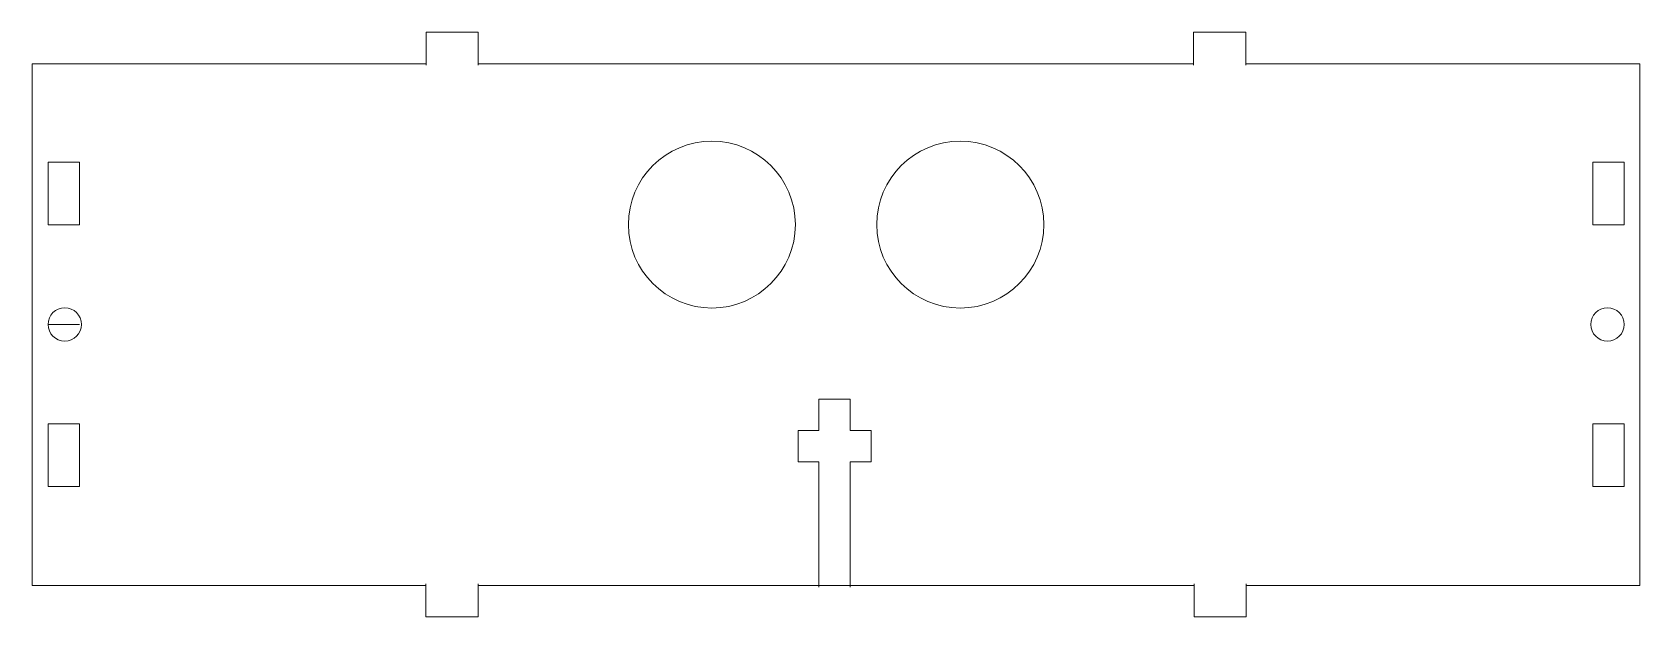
# Paper-space layout 'Page 1' of a CAD drawing. Header units: millimetres. Extents: x 53 to 207, y 78 to 134.
import ezdxf

# ---------------------------------------------------------------- set-up
doc = ezdxf.new("R2010")
doc.units = ezdxf.units.MM
doc.linetypes.add('LT_0', pattern=[0])
doc.layers.add('Default', color=7, linetype='Continuous')

psp = doc.layouts.new('Page 1')

# ---------------------------------------------------------------- linework, layer by layer
at = {"layer": 'Default', "color": 18, "linetype": 'LT_0', "lineweight": 15, "ltscale": 0.5, "true_color": 0x000000, "transparency": 33554687}
for p, q in [((91.12, 130.91), (91.12, 133.94)), ((91.12, 133.94), (96.12, 133.94)), ((96.12, 133.94), (96.12, 130.91)), ((164.64, 130.91), (164.64, 133.94)), ((164.64, 133.94), (169.64, 133.94)), ((169.64, 133.94), (169.64, 130.91)), ((53.39, 80.91), (53.39, 130.91)), ((53.39, 130.91), (91.12, 130.91)), ((91.12, 130.77), (91.12, 130.91)), ((96.12, 130.91), (96.12, 130.77)), ((96.12, 130.91), (164.64, 130.91)), ((164.64, 130.77), (164.64, 130.91)), ((169.64, 130.91), (169.64, 130.77)), ((169.64, 130.91), (207.39, 130.91)), ((207.39, 130.91), (207.39, 80.91)), ((57.91, 115.49), (57.91, 121.49)), ((205.89, 115.49), (205.89, 121.49)), ((54.91, 115.49), (57.91, 115.49)), ((202.89, 115.49), (205.89, 115.49)), ((54.91, 105.93), (57.91, 105.93)), ((128.75, 95.77), (128.75, 98.77)), ((128.75, 98.77), (131.75, 98.77)), ((131.75, 98.77), (131.75, 95.77)), ((57.91, 90.41), (57.91, 96.41)), ((126.75, 92.77), (126.75, 95.77)), ((126.75, 95.77), (128.75, 95.77)), ((131.75, 95.77), (133.75, 95.77)), ((133.75, 95.77), (133.75, 92.77)), ((205.89, 90.41), (205.89, 96.41)), ((128.75, 92.77), (126.75, 92.77)), ((128.75, 80.77), (128.75, 92.77)), ((133.75, 92.77), (131.75, 92.77)), ((54.91, 90.41), (57.91, 90.41)), ((202.89, 90.41), (205.89, 90.41)), ((91.1, 80.91), (53.39, 80.91)), ((91.1, 81.08), (91.1, 80.91)), ((91.1, 80.91), (91.1, 77.91)), ((96.1, 80.91), (96.1, 81.08)), ((96.1, 77.91), (96.1, 80.91)), ((164.69, 80.91), (96.1, 80.91)), ((164.69, 81.08), (164.69, 80.91)), ((164.69, 80.91), (164.69, 77.91)), ((169.69, 80.91), (169.69, 81.08)), ((169.69, 77.91), (169.69, 80.91)), ((207.39, 80.91), (169.69, 80.91)), ((91.1, 77.91), (96.1, 77.91)), ((164.69, 77.91), (169.69, 77.91))]:
    psp.add_line(p, q, dxfattribs=at)
at = {"layer": 'Default', "color": 18, "linetype": 'LT_0', "lineweight": 15, "true_color": 0x000000}
for points in [[(110.5, 115.5), (110.5, 119.91), (114.09, 123.5), (118.5, 123.5)], [(118.5, 123.5), (122.91, 123.5), (126.5, 119.91), (126.5, 115.5)], [(134.29, 115.5), (134.29, 119.91), (137.88, 123.5), (142.29, 123.5)], [(142.29, 123.5), (146.71, 123.5), (150.29, 119.91), (150.29, 115.5)], [(57.91, 121.49), (57.91, 121.49), (54.91, 121.49), (54.91, 121.49)], [(54.91, 121.49), (54.91, 121.49), (54.91, 115.49), (54.91, 115.49)], [(205.89, 121.49), (205.89, 121.49), (202.89, 121.49), (202.89, 121.49)], [(202.89, 121.49), (202.89, 121.49), (202.89, 115.49), (202.89, 115.49)], [(118.5, 107.5), (114.09, 107.5), (110.5, 111.09), (110.5, 115.5)], [(126.5, 115.5), (126.5, 111.09), (122.91, 107.5), (118.5, 107.5)], [(142.29, 107.5), (137.88, 107.5), (134.29, 111.09), (134.29, 115.5)], [(150.29, 115.5), (150.29, 111.09), (146.71, 107.5), (142.29, 107.5)], [(54.91, 105.93), (54.91, 106.81), (55.63, 107.53), (56.51, 107.53)], [(56.51, 107.53), (57.4, 107.53), (58.11, 106.81), (58.11, 105.93)], [(202.69, 105.93), (202.69, 106.81), (203.4, 107.53), (204.29, 107.53)], [(204.29, 107.53), (205.17, 107.53), (205.89, 106.81), (205.89, 105.93)], [(56.51, 104.33), (55.63, 104.33), (54.91, 105.04), (54.91, 105.93)], [(58.11, 105.93), (58.11, 105.04), (57.4, 104.33), (56.51, 104.33)], [(204.29, 104.33), (203.4, 104.33), (202.69, 105.04), (202.69, 105.93)], [(205.89, 105.93), (205.89, 105.04), (205.17, 104.33), (204.29, 104.33)], [(57.91, 96.41), (57.91, 96.41), (54.91, 96.41), (54.91, 96.41)], [(54.91, 96.41), (54.91, 96.41), (54.91, 90.41), (54.91, 90.41)], [(205.89, 96.41), (205.89, 96.41), (202.89, 96.41), (202.89, 96.41)], [(202.89, 96.41), (202.89, 96.41), (202.89, 90.41), (202.89, 90.41)], [(131.75, 92.77), (131.75, 92.77), (131.75, 80.77), (131.75, 80.77)]]:
    psp.add_open_spline(points, degree=3, dxfattribs=at)

doc.saveas('drawing.dxf')
